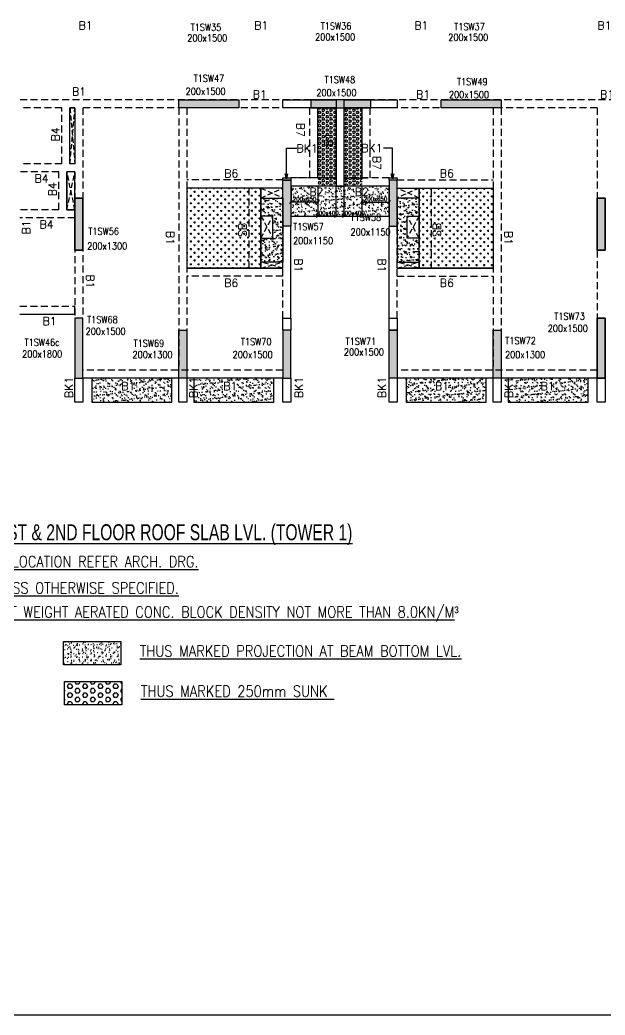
# Model space of a CAD drawing. Header units: millimetres. Extents: x 1078357 to 2594950, y -5122486 to -4636555.
# Drawn here: x 1247072 to 1261697, y -4684349 to -4659484 of the extents above; entities that cross this region are included whole.
import ezdxf

# ---------------------------------------------------------------- set-up
doc = ezdxf.new("R2010")
doc.units = ezdxf.units.MM
doc.header["$PDMODE"] = 35
for name, pattern in [('CONTINOUS', [0]), ('HIDDEN', [0.375, 0.25, -0.125]), ('New Retail block$0$CONTINOUS', [0])]:
    doc.linetypes.add(name, pattern=pattern)
doc.layers.get('0').update_dxf_attribs({"lineweight": 0})
doc.layers.get('Defpoints').update_dxf_attribs({"lineweight": 0})
for name, color, linetype in [('B-200x325', 201, 'HIDDEN'), ('B-200x400', 44, 'HIDDEN'), ('DROP SLAB', 8, 'Continuous'), ('NON STR. RCC WALL', 6, 'Continuous'), ('S TEXT', 7, 'Continuous'), ('S-BEAM', 3, 'HIDDEN'), ('S-BEAM NO.', 6, 'Continuous'), ('S-COLUMN', 1, 'Continuous'), ('S-COLUMN_START', 4, 'Continuous'), ('S-CUTOUT', 8, 'HIDDEN'), ('S-LEGEND', 7, 'Continuous'), ('S-SLAB-PROJECTION', 54, 'New Retail block$0$CONTINOUS'), ('SLAB FOLD', 8, 'Continuous')]:
    doc.layers.add(name, color=color, linetype=linetype)
for name, color, linetype, lineweight in [('Boundary', 40, 'Continuous', 30), ('COL. NO.', 30, 'Continuous', 25), ('COL. SIZE', 7, 'Continuous', 25), ('DIM', 9, 'Continuous', 25), ('HATCH', 8, 'Continuous', 30)]:
    doc.layers.add(name, color=color, linetype=linetype, lineweight=lineweight)
doc.styles.add('Roman', font='romans')
doc.styles.add('ROMANS', font='romans.shx', dxfattribs={"width": 0.85})
doc.styles.add('SANSSERIF', font='sas_____.pfb')
doc.dimstyles.new('HARESH', dxfattribs={"dimtxt": 150, "dimasz": 75, "dimexe": 0, "dimexo": 0, "dimgap": 25, "dimtad": 1, "dimdec": 0, "dimdsep": 46, "dimtxsty": 'Roman', "dimblk": 'OBLIQUE', "dimcen": 225, "dimdle": 25, "dimclrd": 2, "dimclre": 2, "dimclrt": 7, "dimadec": 8, "dimazin": 1, "dimtfac": 1, "dimtdec": 0, "dimtmove": 0, "dimatfit": 0, "dimfxl": 1, "dimlwd": -1, "dimlwe": -1, "dimarcsym": 0})
pattern_1 = [(180, (135672.024, 213489.83), (-7e-15, -54.99261315), [31.75, -63.5]), (300, (135672.024, 213489.83), (47.625, 27.4963066), [31.75, -63.5]), (240, (135640.274, 213489.83), (47.625, -27.4963066), [31.75, -63.5])]

# ---------------------------------------------------------------- blocks, each defined once
blk = doc.blocks.new('_Oblique')
at = {"color": 0, "linetype": 'ByBlock', "lineweight": -2}
blk.add_line((-0.5, -0.5), (0.5, 0.5), dxfattribs=at)
blk = doc.blocks.new('*D1107')
at = {"layer": 'Defpoints', "color": 0, "ltscale": 700, "transparency": 16777216}
for p in [(1254521, -4663634, 0), (1254971, -4663634, 0), (1254521, -4664384)]:
    blk.add_point(p, dxfattribs=at)
at = {"layer": 'DIM', "color": 2, "ltscale": 700, "transparency": 16777216}
for p, q in [((1254521, -4663634), (1254521, -4664384)), ((1254971, -4663634), (1254971, -4664384)), ((1254996, -4664384), (1254496, -4664384))]:
    blk.add_line(p, q, dxfattribs=at)
at = {"layer": 'DIM', "color": 2, "ltscale": 700, "transparency": 16777216, "xscale": 75, "yscale": 75, "zscale": 75, "rotation": 180}
blk.add_blockref('_Oblique', (1254521, -4664384), dxfattribs=at)
at = {"layer": 'DIM', "color": 2, "ltscale": 700, "transparency": 16777216, "xscale": 75, "yscale": 75, "zscale": 75}
blk.add_blockref('_Oblique', (1254971, -4664384), dxfattribs=at)
at = {"layer": 'DIM', "color": 7, "ltscale": 700, "transparency": 16777216, "insert": (1254746, -4664309), "char_height": 150, "attachment_point": 5, "style": 'Roman'}
blk.add_mtext('{\\H0.666667x;200x400}', dxfattribs=at)
blk = doc.blocks.new('*D1108')
at = {"layer": 'Defpoints', "color": 0, "ltscale": 700, "transparency": 16777216}
for p in [(1253847, -4663634, 0), (1254521, -4663634, 0), (1253847, -4664036)]:
    blk.add_point(p, dxfattribs=at)
at = {"layer": 'DIM', "color": 2, "ltscale": 700, "transparency": 16777216}
for p, q in [((1253847, -4663634), (1253847, -4664036)), ((1254521, -4663634), (1254521, -4664036)), ((1254546, -4664036), (1253822, -4664036))]:
    blk.add_line(p, q, dxfattribs=at)
at = {"layer": 'DIM', "color": 2, "ltscale": 700, "transparency": 16777216, "xscale": 75, "yscale": 75, "zscale": 75, "rotation": 180}
blk.add_blockref('_Oblique', (1253847, -4664036), dxfattribs=at)
at = {"layer": 'DIM', "color": 2, "ltscale": 700, "transparency": 16777216, "xscale": 75, "yscale": 75, "zscale": 75}
blk.add_blockref('_Oblique', (1254521, -4664036), dxfattribs=at)
at = {"layer": 'DIM', "color": 7, "ltscale": 700, "transparency": 16777216, "insert": (1254184, -4663961), "char_height": 150, "attachment_point": 5, "style": 'Roman'}
blk.add_mtext('{\\H0.666667x;200x650}', dxfattribs=at)
blk = doc.blocks.new('*D1109')
at = {"layer": 'Defpoints', "color": 0, "ltscale": 700, "transparency": 16777216}
for p in [(1255171, -4663634, 0), (1255621, -4663634, 0), (1255621, -4664384)]:
    blk.add_point(p, dxfattribs=at)
at = {"layer": 'DIM', "color": 2, "ltscale": 700, "transparency": 16777216}
for p, q in [((1255171, -4663634), (1255171, -4664384)), ((1255621, -4663634), (1255621, -4664384)), ((1255146, -4664384), (1255646, -4664384))]:
    blk.add_line(p, q, dxfattribs=at)
at = {"layer": 'DIM', "color": 2, "ltscale": 700, "transparency": 16777216, "xscale": 75, "yscale": 75, "zscale": 75, "rotation": 180}
blk.add_blockref('_Oblique', (1255171, -4664384), dxfattribs=at)
at = {"layer": 'DIM', "color": 2, "ltscale": 700, "transparency": 16777216, "xscale": 75, "yscale": 75, "zscale": 75}
blk.add_blockref('_Oblique', (1255621, -4664384), dxfattribs=at)
at = {"layer": 'DIM', "color": 7, "ltscale": 700, "transparency": 16777216, "insert": (1255396, -4664309), "char_height": 150, "attachment_point": 5, "style": 'Roman'}
blk.add_mtext('{\\H0.666667x;200x400}', dxfattribs=at)
blk = doc.blocks.new('*D1110')
at = {"layer": 'Defpoints', "color": 0, "ltscale": 700, "transparency": 16777216}
for p in [(1255621, -4663634, 0), (1256296, -4663634, 0), (1256296, -4664034)]:
    blk.add_point(p, dxfattribs=at)
at = {"layer": 'DIM', "color": 2, "ltscale": 700, "transparency": 16777216}
for p, q in [((1255621, -4663634), (1255621, -4664034)), ((1256296, -4663634), (1256296, -4664034)), ((1255596, -4664034), (1256321, -4664034))]:
    blk.add_line(p, q, dxfattribs=at)
at = {"layer": 'DIM', "color": 2, "ltscale": 700, "transparency": 16777216, "xscale": 75, "yscale": 75, "zscale": 75, "rotation": 180}
blk.add_blockref('_Oblique', (1255621, -4664034), dxfattribs=at)
at = {"layer": 'DIM', "color": 2, "ltscale": 700, "transparency": 16777216, "xscale": 75, "yscale": 75, "zscale": 75}
blk.add_blockref('_Oblique', (1256296, -4664034), dxfattribs=at)
at = {"layer": 'DIM', "color": 7, "ltscale": 700, "transparency": 16777216, "insert": (1255959, -4663959), "char_height": 150, "attachment_point": 5, "style": 'Roman'}
blk.add_mtext('{\\H0.666667x;200x650}', dxfattribs=at)

msp = doc.modelspace()

# ---------------------------------------------------------------- hatches: boundary and pattern name
at = {"layer": 'DROP SLAB'}
h = msp.add_hatch(dxfattribs=at)
h.set_pattern_fill('CROSS', color=8, scale=15, angle=0.03079)
h.set_pattern_definition([(180.03079016, (-10812017.88, 46857325.54), (-95.19879988, -95.30117261), [47.625, -142.875]), (270.03079016, (-10812041.7, 46857349.34), (95.30117261, -95.19879988), [47.625, -142.875])])
h.paths.add_polyline_path([(1253096.5, -4663684.3), (1251246.5, -4663684.3), (1251246.5, -4665684.1), (1253096.5, -4665684.1)])
h = msp.add_hatch(dxfattribs=at)
h.set_pattern_fill('CROSS', color=8, scale=15, angle=0.03079)
h.set_pattern_definition([(180.03079016, (-9714793.16, 42173306.36), (-95.19879988, -95.30117261), [47.625, -142.875]), (270.03079016, (-9714816.99, 42173330.16), (95.30117261, -95.19879988), [47.625, -142.875])])
h.paths.add_polyline_path([(1257046.6, -4663684.4), (1258896.5, -4663684.2), (1258896.5, -4665684.1), (1257046.6, -4665684.2)])
at = {"layer": 'HATCH', "ltscale": 1000}
h = msp.add_hatch(dxfattribs=at)
h.set_pattern_fill('HEX', color=8, scale=10, angle=180)
h.set_pattern_definition(pattern_1)
h.paths.add_polyline_path([(1254971.7, -4661695), (1254521.7, -4661695), (1254521.7, -4663634.3), (1254971.7, -4663634.3)])
h = msp.add_hatch(dxfattribs=at)
h.set_pattern_fill('HEX', color=8, scale=10, angle=180)
h.set_pattern_definition(pattern_1)
h.paths.add_polyline_path([(1255172.1, -4661695), (1255622.1, -4661695), (1255622.1, -4663634.3), (1255172.1, -4663634.3)])
at = {"layer": 'HATCH'}
h = msp.add_hatch(dxfattribs=at)
h.set_pattern_fill('AR-SAND', color=8, scale=3, angle=179.97015)
h.set_pattern_definition([(37.47015413, (-3804486.08, 18703074.23), (-4.72361136, 146.8264517), [0, -115.824, 0, -129.54, 0, -123.825]), (7.4701541, (-3804486.08, 18703074.23), (134.9689868, 214.9772528), [0, -62.484, 0, -104.394, 0, -40.005]), (327.4701541, (-3804579.81, 18703074.28), (237.2979035, 0.3075449), [0, -38.1, 0, -137.16, 0, -179.07]), (317.4701541, (-3804579.81, 18703074.28), (229.1017424, 66.759465), [0, -19.05, 0, -89.916, 0, -102.87])])
h.paths.add_polyline_path([(1256296.9, -4663634.3), (1253846.9, -4663634.3), (1253846.6, -4664384.3), (1256296.6, -4664384.3)])
h = msp.add_hatch(dxfattribs=at)
h.set_pattern_fill('AR-SAND', color=8, scale=3, angle=359.97015)
h.set_pattern_definition([(37.47015413, (-4938697.27, 23611041.17), (-4.72361136, 146.8264517), [0, -115.824, 0, -129.54, 0, -123.825]), (7.4701541, (-4938697.27, 23611041.17), (134.9689868, 214.9772528), [0, -62.484, 0, -104.394, 0, -40.005]), (327.47015413, (-4938791, 23611041.22), (237.29790347, 0.3075449), [0, -38.1, 0, -137.16, 0, -179.07]), (317.4701541, (-4938791, 23611041.22), (229.1017424, 66.759465), [0, -19.05, 0, -89.916, 0, -102.87])])
h.paths.add_polyline_path([(1253646, -4665534.4), (1253096, -4665534.4), (1253096, -4664934.3), (1253396, -4664934.3), (1253396, -4664384.4), (1253096, -4664384.4), (1253096, -4663934.4), (1253646, -4663934.4)])
h = msp.add_hatch(dxfattribs=at)
h.set_pattern_fill('AR-SAND', color=8, scale=3, angle=180.02985)
h.set_pattern_definition([(37.47015413, (-4938696.5, 23611041.1), (-4.72361136, 146.8264517), [0, -115.824, 0, -129.54, 0, -123.825]), (7.4701541, (-4938696.5, 23611041.1), (134.9689868, 214.9772528), [0, -62.484, 0, -104.394, 0, -40.005]), (327.47015413, (-4938790.22, 23611041.14), (237.29790347, 0.3075449), [0, -38.1, 0, -137.16, 0, -179.07]), (317.4701541, (-4938790.22, 23611041.14), (229.1017424, 66.759465), [0, -19.05, 0, -89.916, 0, -102.87])])
h.paths.add_polyline_path([(1256496.7, -4665534.3), (1257046.7, -4665534.3), (1257046.7, -4664934.2), (1256746.7, -4664934.2), (1256746.7, -4664384.3), (1257046.7, -4664384.3), (1257046.7, -4663934.3), (1256496.7, -4663934.3)])
h = msp.add_hatch(dxfattribs=at)
h.set_pattern_fill('AR-SAND', color=8, scale=3, angle=179.97015)
h.set_pattern_definition([(37.47015413, (-3803161.08, 18703074.25), (-4.72361136, 146.8264517), [0, -115.824, 0, -129.54, 0, -123.825]), (7.4701541, (-3803161.08, 18703074.25), (134.9689868, 214.9772528), [0, -62.484, 0, -104.394, 0, -40.005]), (327.4701541, (-3803254.81, 18703074.3), (237.2979035, 0.3075449), [0, -38.1, 0, -137.16, 0, -179.07]), (317.4701541, (-3803254.81, 18703074.3), (229.1017424, 66.759465), [0, -19.05, 0, -89.916, 0, -102.87])])
h.paths.add_polyline_path([(1250871.9, -4668434.4), (1248871.9, -4668434.4), (1248871.9, -4669034.4), (1250871.9, -4669034.4)])
h = msp.add_hatch(dxfattribs=at)
h.set_pattern_fill('AR-SAND', color=8, scale=3, angle=179.97015)
h.set_pattern_definition([(37.47015413, (-3805711.08, 18703074.25), (-4.72361136, 146.8264517), [0, -115.824, 0, -129.54, 0, -123.825]), (7.4701541, (-3805711.08, 18703074.25), (134.9689868, 214.9772528), [0, -62.484, 0, -104.394, 0, -40.005]), (327.4701541, (-3805804.81, 18703074.3), (237.2979035, 0.3075449), [0, -38.1, 0, -137.16, 0, -179.07]), (317.4701541, (-3805804.81, 18703074.3), (229.1017424, 66.759465), [0, -19.05, 0, -89.916, 0, -102.87])])
h.paths.add_polyline_path([(1253421.9, -4668434.4), (1251421.9, -4668434.4), (1251421.9, -4669034.4), (1253421.9, -4669034.4)])
h = msp.add_hatch(dxfattribs=at)
h.set_pattern_fill('AR-SAND', color=8, scale=3, angle=179.97015)
h.set_pattern_definition([(37.47015413, (-3811011.08, 18703074.25), (-4.72361136, 146.8264517), [0, -115.824, 0, -129.54, 0, -123.825]), (7.4701541, (-3811011.08, 18703074.25), (134.9689868, 214.9772528), [0, -62.484, 0, -104.394, 0, -40.005]), (327.4701541, (-3811104.81, 18703074.3), (237.2979035, 0.3075449), [0, -38.1, 0, -137.16, 0, -179.07]), (317.4701541, (-3811104.81, 18703074.3), (229.1017424, 66.759465), [0, -19.05, 0, -89.916, 0, -102.87])])
h.paths.add_polyline_path([(1258721.9, -4668434.4), (1256721.9, -4668434.4), (1256721.9, -4669034.4), (1258721.9, -4669034.4)])
h = msp.add_hatch(dxfattribs=at)
h.set_pattern_fill('AR-SAND', color=8, scale=3, angle=179.97015)
h.set_pattern_definition([(37.47015413, (-3813561.08, 18703074.25), (-4.72361136, 146.8264517), [0, -115.824, 0, -129.54, 0, -123.825]), (7.4701541, (-3813561.08, 18703074.25), (134.9689868, 214.9772528), [0, -62.484, 0, -104.394, 0, -40.005]), (327.4701541, (-3813654.81, 18703074.3), (237.2979035, 0.3075449), [0, -38.1, 0, -137.16, 0, -179.07]), (317.4701541, (-3813654.81, 18703074.3), (229.1017424, 66.759465), [0, -19.05, 0, -89.916, 0, -102.87])])
h.paths.add_polyline_path([(1261271.9, -4668434.4), (1259271.9, -4668434.4), (1259271.9, -4669034.4), (1261271.9, -4669034.4)])
h = msp.add_hatch(dxfattribs=at)
h.set_pattern_fill('AR-SAND', color=8, scale=3, angle=90)
h.set_pattern_definition([(127.5, (501724.31, -38214.95), (-146.8239712, -4.800094), [0, -115.824, 0, -129.54, 0, -123.825]), (97.5, (501724.3, -38214.95), (-215.04753, 134.856985), [0, -62.484, 0, -104.394, 0, -40.005]), (57.5, (501724.31, -38308.68), (-0.4311554, 237.297711), [0, -38.1, 0, -137.16, 0, -179.07]), (47.5, (501724.3, -38308.68), (-66.878797, 229.066936), [0, -19.05, 0, -89.916, 0, -102.87])])
h.paths.add_polyline_path([(1248158.1, -4675013.3), (1249593.6, -4675013.3), (1249593.6, -4675594.7), (1248158.1, -4675594.7)])
at = {"layer": 'HATCH', "ltscale": 1000}
h = msp.add_hatch(dxfattribs=at)
h.set_pattern_fill('HEX', color=8, scale=20, angle=180)
h.set_pattern_definition([(180, (1200725.59, -4431254.44), (-1e-14, -109.985226), [63.5, -127]), (300, (1200725.59, -4431254.44), (95.25, 54.992613), [63.5, -127]), (240, (1200662.09, -4431254.44), (95.25, -54.992613), [63.5, -127])])
h.paths.add_polyline_path([(1248184.9, -4676017.4), (1249620.5, -4676017.4), (1249620.5, -4676598.7), (1248184.9, -4676598.7)])
at = {"layer": 'S-COLUMN', "lineweight": 25}
h = msp.add_hatch(color=1, dxfattribs=at)
h.dxf.hatch_style = 1
h.paths.add_polyline_path([(1251046.7, -4661484.4), (1252546.7, -4661484.4), (1252546.7, -4661684.4), (1251046.7, -4661684.4)])
h = msp.add_hatch(color=1, dxfattribs=at)
h.dxf.hatch_style = 1
h.paths.add_polyline_path([(1257596.7, -4661484.4), (1259096.7, -4661484.4), (1259096.7, -4661684.4), (1257596.7, -4661684.4)])
h = msp.add_hatch(color=1, dxfattribs=at)
h.dxf.hatch_style = 1
h.paths.add_polyline_path([(1253646.7, -4663484.4), (1253846.7, -4663484.4), (1253846.7, -4664634.4), (1253646.7, -4664634.4)])
at = {"layer": 'S-COLUMN', "lineweight": 25, "extrusion": (1.00316e-06, -2.11765e-11, 1)}
h = msp.add_hatch(color=1, dxfattribs=at)
h.dxf.hatch_style = 1
h.paths.add_polyline_path([(1256496.7, -4663484.4), (1256296.7, -4663484.4), (1256296.7, -4664634.4), (1256496.7, -4664634.4)])
at = {"layer": 'S-COLUMN', "lineweight": 25, "extrusion": (-1.00316e-06, -1.91639e-11, 1)}
h = msp.add_hatch(color=1, dxfattribs=at)
h.dxf.hatch_style = 1
h.paths.add_polyline_path([(1248446.7, -4663934.4), (1248646.7, -4663934.4), (1248646.7, -4665234.4), (1248446.7, -4665234.4)])
at = {"layer": 'S-COLUMN', "lineweight": 25, "extrusion": (1.00316e-06, -2.11765e-11, 1)}
h = msp.add_hatch(color=1, dxfattribs=at)
h.dxf.hatch_style = 1
h.paths.add_polyline_path([(1248646.7, -4663934.4), (1248446.7, -4663934.4), (1248446.7, -4665234.4), (1248646.7, -4665234.4)])
at = {"layer": 'S-COLUMN', "lineweight": 25, "extrusion": (-1.00316e-06, -1.91639e-11, 1)}
h = msp.add_hatch(color=1, dxfattribs=at)
h.dxf.hatch_style = 1
h.paths.add_polyline_path([(1261496.7, -4663934.4), (1261696.7, -4663934.4), (1261696.7, -4665234.4), (1261496.7, -4665234.4)])
at = {"layer": 'S-COLUMN', "lineweight": 25, "extrusion": (1.00316e-06, -2.11765e-11, 1)}
h = msp.add_hatch(color=1, dxfattribs=at)
h.dxf.hatch_style = 1
h.paths.add_polyline_path([(1261696.7, -4663934.4), (1261496.7, -4663934.4), (1261496.7, -4665234.4), (1261696.7, -4665234.4)])
at = {"layer": 'S-COLUMN', "lineweight": 25}
h = msp.add_hatch(color=1, dxfattribs=at)
h.dxf.hatch_style = 1
h.paths.add_polyline_path([(1248446.7, -4668434.4), (1248646.7, -4668434.4), (1248646.7, -4666934.4), (1248446.7, -4666934.4)])
at = {"layer": 'S-COLUMN', "lineweight": 25, "extrusion": (-1.00316e-06, -1.91639e-11, 1)}
h = msp.add_hatch(color=1, dxfattribs=at)
h.dxf.hatch_style = 1
h.paths.add_polyline_path([(1261496.7, -4668434.4), (1261696.7, -4668434.4), (1261696.7, -4666934.4), (1261496.7, -4666934.4)])
at = {"layer": 'S-COLUMN', "lineweight": 25, "extrusion": (1.00316e-06, -2.11765e-11, 1)}
h = msp.add_hatch(color=1, dxfattribs=at)
h.dxf.hatch_style = 1
h.paths.add_polyline_path([(1261696.7, -4668434.4), (1261496.7, -4668434.4), (1261496.7, -4666934.4), (1261696.7, -4666934.4)])
at = {"layer": 'S-COLUMN', "lineweight": 25}
h = msp.add_hatch(color=1, dxfattribs=at)
h.dxf.hatch_style = 1
h.paths.add_polyline_path([(1251246.7, -4667234.4), (1251246.7, -4668434.4), (1251046.7, -4668434.4), (1251046.7, -4667234.4)])
h = msp.add_hatch(color=1, dxfattribs=at)
h.dxf.hatch_style = 1
h.paths.add_polyline_path([(1253846.7, -4667234.4), (1253846.7, -4668434.4), (1253646.7, -4668434.4), (1253646.7, -4667234.4)])
at = {"layer": 'S-COLUMN', "lineweight": 25, "extrusion": (1.00316e-06, -2.11765e-11, 1)}
h = msp.add_hatch(color=1, dxfattribs=at)
h.dxf.hatch_style = 1
h.paths.add_polyline_path([(1256496.7, -4668434.4), (1256296.7, -4668434.4), (1256296.7, -4667234.4), (1256496.7, -4667234.4)])
at = {"layer": 'S-COLUMN', "lineweight": 25}
h = msp.add_hatch(color=1, dxfattribs=at)
h.dxf.hatch_style = 1
h.paths.add_polyline_path([(1259096.7, -4667234.4), (1259096.7, -4668434.4), (1258896.7, -4668434.4), (1258896.7, -4667234.4)])
at = {"layer": 'S-COLUMN_START', "lineweight": 25}
h = msp.add_hatch(color=256, dxfattribs=at)
h.dxf.hatch_style = 1
h.paths.add_polyline_path([(1255840.3, -4661684.4), (1255840.3, -4661484.4), (1254340.3, -4661484.4), (1254340.3, -4661684.4)])

# ---------------------------------------------------------------- linework, layer by layer
at = {"layer": 'B-200x400', "linetype": 'HIDDEN', "ltscale": 500}
for p, q in [((1254971.4, -4663434.4, 0), (1254521.3, -4663434.4, 0)), ((1255171.4, -4663434.4, 0), (1255621.5, -4663434.4, 0))]:
    msp.add_line(p, q, dxfattribs=at)
at = {"layer": 'B-200x400', "linetype": 'Continuous', "ltscale": 500}
for p, q in [((1254971.4, -4663634.4, 0), (1254521.3, -4663634.4, 0)), ((1255621.5, -4663634.4, 0), (1255171.4, -4663634.4, 0))]:
    msp.add_line(p, q, dxfattribs=at)
at = {"layer": 'Boundary', "ltscale": 700, "elevation": 0}
msp.add_lwpolyline([(1220842.9, -4636994.1), (1327544.7, -4636994.1), (1327544.7, -4684348.8), (1220842.9, -4684348.8)], close=True, dxfattribs=at)
at = {"layer": 'DROP SLAB', "color": 3, "linetype": 'CONTINOUS', "ltscale": 500, "elevation": 0}
for points in [[(1248321.9, -4661684.4), (1248446.9, -4661684.4), (1248446.9, -4663084.4), (1248321.9, -4663084.4)], [(1248246.9, -4664229.4), (1248446.9, -4664229.4), (1248446.9, -4663284.4), (1248246.9, -4663284.4)], [(1253096.5, -4663684.3), (1251246.5, -4663684.3), (1251246.5, -4665684.1), (1253096.5, -4665684.1)], [(1253096.8, -4663934.3), (1253646.6, -4663934.3), (1253646.6, -4663684.3), (1253096.8, -4663684.3)], [(1257046.7, -4663934.3), (1256496.9, -4663934.3), (1256496.9, -4663684.3), (1257046.7, -4663684.3)], [(1257046.6, -4663684.4), (1258896.5, -4663684.2), (1258896.5, -4665684.1), (1257046.6, -4665684.2)], [(1253096.6, -4664934.4), (1253396.6, -4664934.4), (1253396.6, -4664384.4), (1253096.6, -4664384.4)], [(1257046.7, -4664934.3), (1256746.7, -4664934.3), (1256746.7, -4664384.3), (1257046.7, -4664384.3)], [(1253096.3, -4665684.1), (1253646.3, -4665684.1), (1253646.3, -4665534.3), (1253096.3, -4665534.3)], [(1257046.7, -4665684.1), (1256496.7, -4665684.1), (1256496.7, -4665534.3), (1257046.7, -4665534.3)]]:
    msp.add_lwpolyline(points, close=True, dxfattribs=at)
at = {"layer": 'NON STR. RCC WALL', "elevation": 0}
for points in [[(1253646.7, -4661484.4), (1254971.7, -4661484.4), (1254971.7, -4661684.4), (1253646.7, -4661684.4)], [(1254971.7, -4663634.4), (1255171.7, -4663634.4), (1255171.7, -4661484.4), (1254971.7, -4661484.4)], [(1255171.7, -4661484.4), (1256496.7, -4661484.4), (1256496.7, -4661684.4), (1255171.7, -4661684.4)], [(1253846.7, -4666934.4), (1253846.7, -4667234.4), (1253646.7, -4667234.4), (1253646.7, -4666934.4)], [(1256496.6, -4666934.4), (1256496.6, -4667234.4), (1256296.7, -4667234.4), (1256296.7, -4666934.4)]]:
    msp.add_lwpolyline(points, close=True, dxfattribs=at)
at = {"layer": 'S-BEAM', "linetype": 'HIDDEN', "ltscale": 700}
for p, q in [((1254340.3, -4661484.4, 0), (1247071.9, -4661484.4, 0)), ((1266696.9, -4661484.4, 0), (1255840.3, -4661484.4, 0)), ((1248121.9, -4661684.4, 0), (1247071.9, -4661684.4, 0)), ((1248121.9, -4663084.4, 0), (1248121.9, -4661684.4, 0)), ((1248446.9, -4661684.4, 0), (1248321.9, -4661684.4, 0)), ((1248446.9, -4661684.4, 0), (1248446.9, -4663084.4, 0)), ((1254340.3, -4661684.4, 0), (1248646.9, -4661684.4, 0)), ((1248646.9, -4661684.4, 0), (1248646.9, -4666934.3, 0)), ((1251046.9, -4661684.4, 0), (1251046.9, -4668134.3, 0)), ((1251246.9, -4661684.4, 0), (1251246.9, -4668134.3, 0)), ((1254971.9, -4663434.3, 0), (1254971.9, -4661684.4, 0)), ((1255171.9, -4663434.3, 0), (1255171.9, -4661684.4, 0)), ((1261496.9, -4661684.4, 0), (1255840.3, -4661684.4, 0)), ((1258896.9, -4661684.4, 0), (1258896.9, -4668134.3, 0)), ((1259096.9, -4661684.4, 0), (1259096.9, -4668134.3, 0)), ((1261496.9, -4661684.4, 0), (1261496.9, -4663934.3, 0)), ((1248121.9, -4663084.4, 0), (1247071.9, -4663084.4, 0)), ((1248046.9, -4663284.4, 0), (1247071.9, -4663284.4, 0)), ((1248046.9, -4664229.4, 0), (1248046.9, -4663284.4, 0)), ((1248446.9, -4663084.4, 0), (1248321.9, -4663084.4, 0)), ((1248446.9, -4663284.3, 0), (1248446.9, -4666934.3, 0)), ((1254521.4, -4663434.2, 0), (1253846.6, -4663434.2, 0)), ((1254971.9, -4663434.3, 0), (1253846.9, -4663434.3, 0)), ((1256296.9, -4663434.3, 0), (1255171.9, -4663434.3, 0)), ((1256296.6, -4663434.2, 0), (1255621.5, -4663434.4, 0)), ((1252796.5, -4663684.3, 0), (1252796.5, -4665684.1, 0)), ((1257046.6, -4663684.5, 0), (1257046.6, -4665684.3, 0)), ((1257346.6, -4663684.5, 0), (1257346.6, -4665684.3, 0)), ((1261496.9, -4663934.3, 0), (1261496.9, -4666934.3, 0)), ((1248046.9, -4664229.4, 0), (1247071.9, -4664229.4, 0)), ((1248446.9, -4664429.4, 0), (1247071.9, -4664429.4, 0)), ((1253646.9, -4666934.3, 0), (1253646.9, -4664634.3, 0)), ((1256496.9, -4666934.3, 0), (1256496.9, -4664634.3, 0)), ((1247071.9, -4666634.3, 0), (1248446.9, -4666634.3, 0)), ((1253646.9, -4668234.3, 0), (1248646.9, -4668234.3, 0)), ((1261496.9, -4668234.3, 0), (1256496.9, -4668234.3, 0))]:
    msp.add_line(p, q, dxfattribs=at)
at = {"layer": 'S-BEAM', "linetype": 'Continuous', "ltscale": 700}
for p, q in [((1248321.9, -4663084.4, 0), (1248321.9, -4661684.4, 0)), ((1254521.4, -4663434.3, 0), (1254521.4, -4661695, 0)), ((1255621.7, -4663434.3, 0), (1255621.7, -4661695, 0)), ((1248446.9, -4663284.4, 0), (1248246.9, -4663284.4, 0)), ((1248246.9, -4664229.4, 0), (1248246.9, -4663284.4, 0)), ((1253646.4, -4663684.3, 0), (1251246.6, -4663684.3, 0)), ((1256296.9, -4663634.3, 0), (1253846.9, -4663634.3, 0)), ((1256496.7, -4663684.3, 0), (1258896.5, -4663684.3, 0)), ((1248446.9, -4664229.4, 0), (1248246.9, -4664229.4, 0)), ((1253646.6, -4665684.1, 0), (1251246.6, -4665684.1, 0)), ((1256496.5, -4665684.1, 0), (1258896.5, -4665684.1, 0))]:
    msp.add_line(p, q, dxfattribs=at)
at = {"layer": 'S-BEAM', "ltscale": 700}
for p, q in [((1254321.4, -4663434.3, 0), (1254321.4, -4661684.3, 0)), ((1255821.7, -4663434.3, 0), (1255821.7, -4661684.3, 0)), ((1253646.4, -4663484.3, 0), (1251246.6, -4663484.3, 0)), ((1256496.7, -4663484.3, 0), (1258896.5, -4663484.3, 0)), ((1253646.6, -4665884.1, 0), (1251246.6, -4665884.1, 0)), ((1256496.5, -4665884.1, 0), (1258896.5, -4665884.1, 0))]:
    msp.add_line(p, q, dxfattribs=at)
at = {"layer": 'S-BEAM', "linetype": 'ByBlock', "ltscale": 700}
msp.add_line((1253096.5, -4663684.3, 0), (1253096.5, -4665684.1, 0), dxfattribs=at)
at = {"layer": 'S-BEAM', "linetype": 'CONTINOUS', "ltscale": 700}
for p, q in [((1256296.7, -4663634.2, 0), (1255621.6, -4663634.4, 0)), ((1253846.9, -4666934.3, 0), (1253846.9, -4664634.3, 0)), ((1256296.9, -4666934.3, 0), (1256296.9, -4664634.3, 0)), ((1248446.9, -4666834.3, 0), (1248446.9, -4666634.3, 0)), ((1247071.9, -4666834.3, 0), (1248446.9, -4666834.3, 0)), ((1248446.6, -4669034.4, 0), (1248446.6, -4668434.4, 0)), ((1248646.6, -4668434.4, 0), (1248646.6, -4669034.4, 0)), ((1253646.9, -4668434.3, 0), (1248646.9, -4668434.3, 0)), ((1251046.6, -4669034.4, 0), (1251046.6, -4668434.4, 0)), ((1251246.6, -4668434.4, 0), (1251246.6, -4669034.4, 0)), ((1253646.6, -4669034.4, 0), (1253646.6, -4668434.4, 0)), ((1253846.6, -4668434.4, 0), (1253846.6, -4669034.4, 0)), ((1256296.6, -4669034.3, 0), (1256296.6, -4668434.3, 0)), ((1256496.6, -4668434.3, 0), (1256496.6, -4669034.3, 0)), ((1261496.9, -4668434.3, 0), (1256496.9, -4668434.3, 0)), ((1258896.6, -4669034.4, 0), (1258896.6, -4668434.4, 0)), ((1259096.6, -4668434.4, 0), (1259096.6, -4669034.4, 0)), ((1261496.6, -4669034.4, 0), (1261496.6, -4668434.4, 0)), ((1261696.6, -4668434.4, 0), (1261696.6, -4669034.4, 0)), ((1248646.6, -4669034.4, 0), (1248446.6, -4669034.4, 0)), ((1251246.6, -4669034.4, 0), (1251046.6, -4669034.4, 0)), ((1253846.6, -4669034.4, 0), (1253646.6, -4669034.4, 0)), ((1256496.6, -4669034.3, 0), (1256296.6, -4669034.3, 0)), ((1259096.6, -4669034.4, 0), (1258896.6, -4669034.4, 0)), ((1261696.6, -4669034.4, 0), (1261496.6, -4669034.4, 0))]:
    msp.add_line(p, q, dxfattribs=at)
at = {"layer": 'S-BEAM', "linetype": 'Continuous', "ltscale": 700, "elevation": 0}
for points in [[(1253846.9, -4663484.4), (1253646.9, -4663484.4), (1253646.9, -4663434.2), (1253846.9, -4663434.2)], [(1256496.9, -4663484.4), (1256296.9, -4663484.4), (1256296.9, -4663434.2), (1256496.9, -4663434.2)]]:
    msp.add_lwpolyline(points, close=True, dxfattribs=at)
at = {"layer": 'S-COLUMN', "color": 1, "lineweight": 25, "elevation": 0}
for points in [[(1251046.7, -4661484.4), (1252546.7, -4661484.4), (1252546.7, -4661684.4), (1251046.7, -4661684.4)], [(1257596.7, -4661484.4), (1259096.7, -4661484.4), (1259096.7, -4661684.4), (1257596.7, -4661684.4)], [(1253646.7, -4663484.4), (1253846.7, -4663484.4), (1253846.7, -4664634.4), (1253646.7, -4664634.4)], [(1248446.7, -4668434.4), (1248646.7, -4668434.4), (1248646.7, -4666934.4), (1248446.7, -4666934.4)], [(1251046.7, -4667234.4), (1251246.7, -4667234.4), (1251246.7, -4668434.4), (1251046.7, -4668434.4)], [(1253646.7, -4668434.4), (1253846.7, -4668434.4), (1253846.7, -4667234.4), (1253646.7, -4667234.4)], [(1258896.7, -4667234.6), (1259096.7, -4667234.6), (1259096.7, -4668434.4), (1258896.7, -4668434.4)]]:
    msp.add_lwpolyline(points, close=True, dxfattribs=at)
at = {"layer": 'S-COLUMN', "color": 1, "lineweight": 25, "extrusion": (1.00316e-06, -2.11765e-11, 1), "elevation": 1.3}
for points in [[(1256496.7, -4663484.4), (1256296.7, -4663484.4), (1256296.7, -4664634.4), (1256496.7, -4664634.4)], [(1248646.7, -4663934.4), (1248446.7, -4663934.4), (1248446.7, -4665234.4), (1248646.7, -4665234.4)], [(1261696.7, -4663934.4), (1261496.7, -4663934.4), (1261496.7, -4665234.4), (1261696.7, -4665234.4)], [(1261696.7, -4668434.4), (1261496.7, -4668434.4), (1261496.7, -4666934.4), (1261696.7, -4666934.4)], [(1256496.7, -4668434.4), (1256296.7, -4668434.4), (1256296.7, -4667234.4), (1256496.7, -4667234.4)]]:
    msp.add_lwpolyline(points, close=True, dxfattribs=at)
at = {"layer": 'S-COLUMN', "color": 1, "lineweight": 25, "extrusion": (-1.00316e-06, -1.91639e-11, 1), "elevation": -1.3}
for points in [[(1248446.7, -4663934.4), (1248646.7, -4663934.4), (1248646.7, -4665234.4), (1248446.7, -4665234.4)], [(1261496.7, -4663934.4), (1261696.7, -4663934.4), (1261696.7, -4665234.4), (1261496.7, -4665234.4)], [(1261496.7, -4668434.4), (1261696.7, -4668434.4), (1261696.7, -4666934.4), (1261496.7, -4666934.4)]]:
    msp.add_lwpolyline(points, close=True, dxfattribs=at)
at = {"layer": 'S-COLUMN_START', "lineweight": 25, "elevation": 0}
msp.add_lwpolyline([(1255840.3, -4661684.4), (1255840.3, -4661484.4), (1254340.3, -4661484.4), (1254340.3, -4661684.4)], close=True, dxfattribs=at)
at = {"layer": 'S-CUTOUT', "ltscale": 500}
for p, q in [((1248321.9, -4663084.4, 0), (1248446.9, -4661684.4, 0)), ((1248321.9, -4661684.4, 0), (1248446.9, -4663084.4, 0)), ((1248246.9, -4664229.4, 0), (1248446.9, -4663284.4, 0)), ((1248446.9, -4664229.4, 0), (1248246.9, -4663284.4, 0)), ((1253096.8, -4663934.3, 0), (1253646.6, -4663684.3, 0)), ((1253096.8, -4663684.3, 0), (1253646.8, -4663934.3, 0)), ((1257046.7, -4663684.3, 0), (1256496.7, -4663934.3, 0)), ((1257046.7, -4663934.3, 0), (1256496.9, -4663684.3, 0)), ((1253096.6, -4664934.4, 0), (1253396.6, -4664384.4, 0)), ((1253096.6, -4664384.4, 0), (1253396.6, -4664934.4, 0)), ((1257046.8, -4664934.3, 0), (1256746.7, -4664384.3, 0)), ((1257046.8, -4664384.3, 0), (1256746.7, -4664934.3, 0)), ((1253646.3, -4665684.3, 0), (1253096.3, -4665534.3, 0)), ((1253097.1, -4665684.1, 0), (1253646.3, -4665534.3, 0)), ((1257045.9, -4665684.1, 0), (1256496.7, -4665534.3, 0)), ((1256496.7, -4665684.3, 0), (1257046.7, -4665534.3, 0))]:
    msp.add_line(p, q, dxfattribs=at)
at = {"layer": 'S-LEGEND', "color": 1, "linetype": 'Continuous', "elevation": 0.2}
for points in [[(1248158.1, -4675013.3), (1249593.6, -4675013.3), (1249593.6, -4675594.7), (1248158.1, -4675594.7)], [(1248184.9, -4676017.4), (1249620.5, -4676017.4), (1249620.5, -4676598.7), (1248184.9, -4676598.7)]]:
    msp.add_lwpolyline(points, close=True, dxfattribs=at)
at = {"layer": 'S-SLAB-PROJECTION', "elevation": 0}
for points in [[(1256296.9, -4663634.3), (1253846.9, -4663634.3), (1253846.6, -4664384.3), (1256296.6, -4664384.3)], [(1250871.9, -4668434.4), (1248871.9, -4668434.4), (1248871.9, -4669034.4), (1250871.9, -4669034.4)], [(1253421.9, -4668434.4), (1251421.9, -4668434.4), (1251421.9, -4669034.4), (1253421.9, -4669034.4)], [(1258721.9, -4668434.4), (1256721.9, -4668434.4), (1256721.9, -4669034.4), (1258721.9, -4669034.4)], [(1261271.9, -4668434.4), (1259271.9, -4668434.4), (1259271.9, -4669034.4), (1261271.9, -4669034.4)]]:
    msp.add_lwpolyline(points, close=True, dxfattribs=at)
at = {"layer": 'SLAB FOLD', "color": 8, "ltscale": 1000, "elevation": 0}
for points in [[(1253646, -4665534.4), (1253096, -4665534.4), (1253096, -4664934.3), (1253396, -4664934.3), (1253396, -4664384.4), (1253096, -4664384.4), (1253096, -4663934.4), (1253646, -4663934.4), (1253646, -4665534.4)], [(1256496.7, -4665534.3), (1257046.7, -4665534.3), (1257046.7, -4664934.2), (1256746.7, -4664934.2), (1256746.7, -4664384.3), (1257046.7, -4664384.3), (1257046.7, -4663934.3), (1256496.7, -4663934.3), (1256496.7, -4665534.3)]]:
    msp.add_lwpolyline(points, dxfattribs=at)

# ---------------------------------------------------------------- texts
at = {"layer": 'B-200x325', "linetype": 'Continuous', "ltscale": 700, "style": 'ROMANS'}
for rotation, p in [(359.99945, (1252177, -4663419, -2.7)), (0.00134, (1257566, -4663419.1, -2.7)), (359.99945, (1252177, -4666156.2, -2.7)), (0.00134, (1257566.1, -4666156.2, -2.7))]:
    msp.add_text('B6', height=200, rotation=rotation, dxfattribs=at).set_placement(p)
at = {"layer": 'COL. NO.', "linetype": 'Continuous', "style": 'ROMANS', "width": 0.85}
for s, p in [('T1SW35', (1251340.5, -4659757.5, -320.4)), ('T1SW36', (1254590.3, -4659721.5, -320.4)), ('T1SW37', (1257924.7, -4659744.4, -320.4)), ('T1SW47', (1251414.1, -4661030, -320.4)), ('T1SW48', (1254685.9, -4661063.1, -320.4)), ('T1SW49', (1257996.1, -4661113.9, -320.4)), ('T1SW57', (1253899.9, -4664739.5, -320.4)), ('T1SW58', (1255334.6, -4664508.6, -320.4)), ('T1SW56', (1248782.6, -4664851.9, -320.4)), ('T1SW68', (1248750.9, -4667059.3, -320.4)), ('T1SW73', (1260426, -4666981.7, -320.4)), ('T1SW46c', (1247187.6, -4667629.1, -320.4)), ('T1SW69', (1249912.9, -4667653.6, -320.4)), ('T1SW70', (1252593.8, -4667612.3, -320.4)), ('T1SW71', (1255210.6, -4667602, -320.4)), ('T1SW72', (1259201.6, -4667584.4, -320.4))]:
    msp.add_text(s, height=175, dxfattribs=at).set_placement(p)
at = {"layer": 'COL. SIZE', "linetype": 'Continuous', "style": 'ROMANS', "width": 0.85}
for s, p in [('200x1500', (1254450.1, -4660002.6, -320.4)), ('200x1500', (1257776.5, -4660010, -320.4)), ('200x1500', (1251254.3, -4660023.1, -320.4)), ('200x1500', (1251212.9, -4661353.5, -320.4)), ('200x1500', (1254481.8, -4661388, -320.4)), ('200x1500', (1257794.9, -4661437.4, -320.4)), ('200x1150', (1255335.1, -4664871.8, -320.4)), ('200x1300', (1248754.1, -4665216.8, -320.4)), ('200x1150', (1253898.4, -4665085.7, -320.4)), ('200x1500', (1248714.1, -4667355.7, -320.4)), ('200x1500', (1260263.5, -4667274.2, -320.4)), ('200x1800', (1247128.4, -4667917, -320.4)), ('200x1300', (1249886.3, -4667932.4, -320.4)), ('200x1500', (1252388.6, -4667936.5, -320.4)), ('200x1500', (1255168.5, -4667865.3, -320.4)), ('200x1300', (1259197.6, -4667932.3, -320.4))]:
    msp.add_text(s, height=175, dxfattribs=at).set_placement(p)
at = {"layer": 'S TEXT', "color": 1, "extrusion": (-1.33677e-08, 3.74197e-09, 1), "style": 'SANSSERIF', "width": 0.7}
msp.add_text('%%USTRUCTURAL LAYOUT TYPE- AT 1ST & 2ND FLOOR ROOF SLAB LVL. (TOWER 1)', height=400, dxfattribs=at).set_placement((1240254.9, -4672485.2, 0.2))
at = {"layer": 'S-BEAM', "linetype": 'HIDDEN', "ltscale": 500, "style": 'ROMANS'}
for rotation, p in [(89.99906, (1248060.9, -4662520.9, -2.7)), (359.99906, (1247438.3, -4663547.9, -2.7)), (89.99906, (1247985.9, -4663893.3, -2.7)), (359.99906, (1247562.1, -4664692.9, -2.7))]:
    msp.add_text('B4', height=200, rotation=rotation, dxfattribs=at).set_placement(p)
at = {"layer": 'S-BEAM NO.', "linetype": 'HIDDEN', "ltscale": 500, "style": 'ROMANS'}
for rotation, p in [(359.99906, (1248537.5, -4659721.5, -2.7)), (359.99906, (1252928.5, -4659721.5, -2.7)), (359.99906, (1256929.8, -4659721.5, -2.7)), (359.99906, (1261504.4, -4659721.5, -2.7)), (359.99906, (1248373.9, -4661374.7, -2.7)), (0.00094, (1252889.9, -4661447.1, -2.7)), (0.00094, (1256972.4, -4661447.1, -2.7)), (0.00094, (1261571.3, -4661447.1, -2.7)), (269.99906, (1250731.2, -4664755.6, -2.7)), (269.99906, (1259180.8, -4664755.6, -2.7)), (269.99906, (1253930.8, -4665440.6, -2.7)), (269.99906, (1256017.9, -4665440.6, -2.7)), (269.99906, (1248730.8, -4665841.2, -2.7)), (0.00094, (1247638.8, -4667111.2, -2.7)), (0.00094, (1249603.2, -4668734.6, -2.7)), (0.00094, (1252154.2, -4668734.6, -2.7)), (0.00094, (1257444.9, -4668734.6, -2.7)), (0.00094, (1260082.6, -4668734.6, -2.7))]:
    msp.add_text('B1', height=200, rotation=rotation, dxfattribs=at).set_placement(p)
at = {"layer": 'S-BEAM NO.', "linetype": 'Continuous', "ltscale": 700, "style": 'ROMANS'}
for s, rotation, p in [('B7', 269.99906, (1253986.6, -4662054.7, -2.7)), ('BK1', 0.00094, (1253984.6, -4662793.9, -2.7)), ('BK1', 359.99906, (1255602.4, -4662787.2, -2.7)), ('B7', 269.99906, (1255890.2, -4662882, -2.7)), ('B1', 89.99906, (1247329.4, -4664843.8, -2.7)), ('SB', 90.00094, (1252732.5, -4664908.6, -2.7)), ('SB', 90.00094, (1257591.3, -4664908.6, -2.7))]:
    msp.add_text(s, height=200, rotation=rotation, dxfattribs=at).set_placement(p)
at = {"layer": 'S-BEAM NO.', "linetype": 'HIDDEN', "ltscale": 700, "style": 'ROMANS'}
msp.add_text('B1', height=200, rotation=89.99906, dxfattribs=at).set_placement((1254885.8, -4662648.2, -2.7))
at = {"layer": 'S-BEAM NO.', "linetype": 'Continuous', "ltscale": 500, "style": 'ROMANS'}
for p in [(1254304.7, -4663881.5, -2.7), (1255441.4, -4663881.5, -2.7)]:
    msp.add_text('B2', height=200, dxfattribs=at).set_placement(p)
at = {"layer": 'S-BEAM NO.', "linetype": 'CONTINOUS', "ltscale": 700, "style": 'ROMANS'}
for p in [(1248397.2, -4668934, 50), (1251510.4, -4668934, 50), (1254142.2, -4668934, 50), (1256219.5, -4668933.9, 50), (1259392.2, -4668934, 50)]:
    msp.add_text('BK1', height=200, rotation=90, dxfattribs=at).set_placement(p)
at = {"layer": 'S-LEGEND', "color": 0, "linetype": 'Continuous', "style": 'ROMANS', "width": 0.85}
for s, p in [('%%U* FOR ALL CENTRE LINE DIMENSIONS & LOCATION REFER ARCH. DRG.', (1240367, -4673159.3, 0.2)), ('%%U* ALL SLABS 125THK. R.C.C. SLAB UNLESS OTHERWISE SPECIFIED.', (1240367, -4673817.7, 0.2)), ('%%UTHUS MARKED PROJECTION AT BEAM BOTTOM LVL.', (1250068.7, -4675393.5, 0.2)), ('%%UTHUS MARKED 250mm SUNK ', (1250095.5, -4676397.5, 0.2))]:
    msp.add_text(s, height=280.28, dxfattribs=at).set_placement(p)
at = {"layer": 'S-LEGEND', "color": 0, "linetype": 'Continuous', "insert": (1240490.4, -4674512.5, 0.2), "char_height": 280.2804, "width": 26415.119, "attachment_point": 7, "style": 'ROMANS'}
msp.add_mtext('{\\L*BLOCK MASONARY MUST BE WITH LIGHT WEIGHT AERATED CONC. BLOCK DENSITY NOT MORE THAN 8.0KN/M\\fArial|b0|i0|c0|p34;\\l³}', dxfattribs=at)

# ---------------------------------------------------------------- dimensions: what is measured, and where the dimension line sits
at = {"layer": 'DIM', "ltscale": 700}
for base, p1, p2, picture, middle in [((1253846.6, -4664036.4, 0), (1254521.2, -4663634.3, 0), (1253846.6, -4663634.4, 0), '*D1108', (1254183.9, -4663961.4, 0)), ((1256296.4, -4664034.4, 0), (1255621.5, -4663634.4, 0), (1256296.4, -4663634.4, 0), '*D1110', (1255958.9, -4663959.4, 0))]:
    dim = msp.add_linear_dim(base=base, p1=p1, p2=p2, text='{\\H0.666667x;200x650}', dimstyle='HARESH', override={"dimtxsty": 'Roman', "dimtmove": 1}, dxfattribs=at)
    dim.commit()
    dim.dimension.update_dxf_attribs({"geometry": picture, "text_midpoint": middle})
for base, p1, p2, picture, middle in [((1254521.2, -4664384.4, 0), (1254971.3, -4663634.3, 0), (1254521.2, -4663634.3, 0), '*D1107', (1254746.3, -4664384.4, 0)), ((1255621.5, -4664384.4, 0), (1255171.4, -4663634.3, 0), (1255621.5, -4663634.4, 0), '*D1109', (1255396.4, -4664384.4, 0))]:
    dim = msp.add_linear_dim(base=base, p1=p1, p2=p2, text='{\\H0.666667x;200x400}', dimstyle='HARESH', override={"dimtxsty": 'Roman'}, dxfattribs=at)
    dim.commit()
    dim.dimension.update_dxf_attribs({"geometry": picture, "text_midpoint": middle, "dimtype": 160})

# ---------------------------------------------------------------- leaders
at = {"layer": 'S-BEAM NO.', "linetype": 'Continuous', "ltscale": 700}
for points in [[(1253730.4, -4663454.1, 0), (1253730.4, -4662689.4, 0), (1253989.2, -4662689.4, 0)], [(1256380.4, -4663454.1, 0), (1256380.4, -4662689.4, 0), (1256156, -4662689.4, 0)]]:
    msp.add_leader(points, dimstyle='HARESH', override={"dimasz": 125, "dimgap": 25, "dimtad": 0, "dimldrblk": 'Open30'}, dxfattribs=at)

doc.saveas('drawing.dxf')
